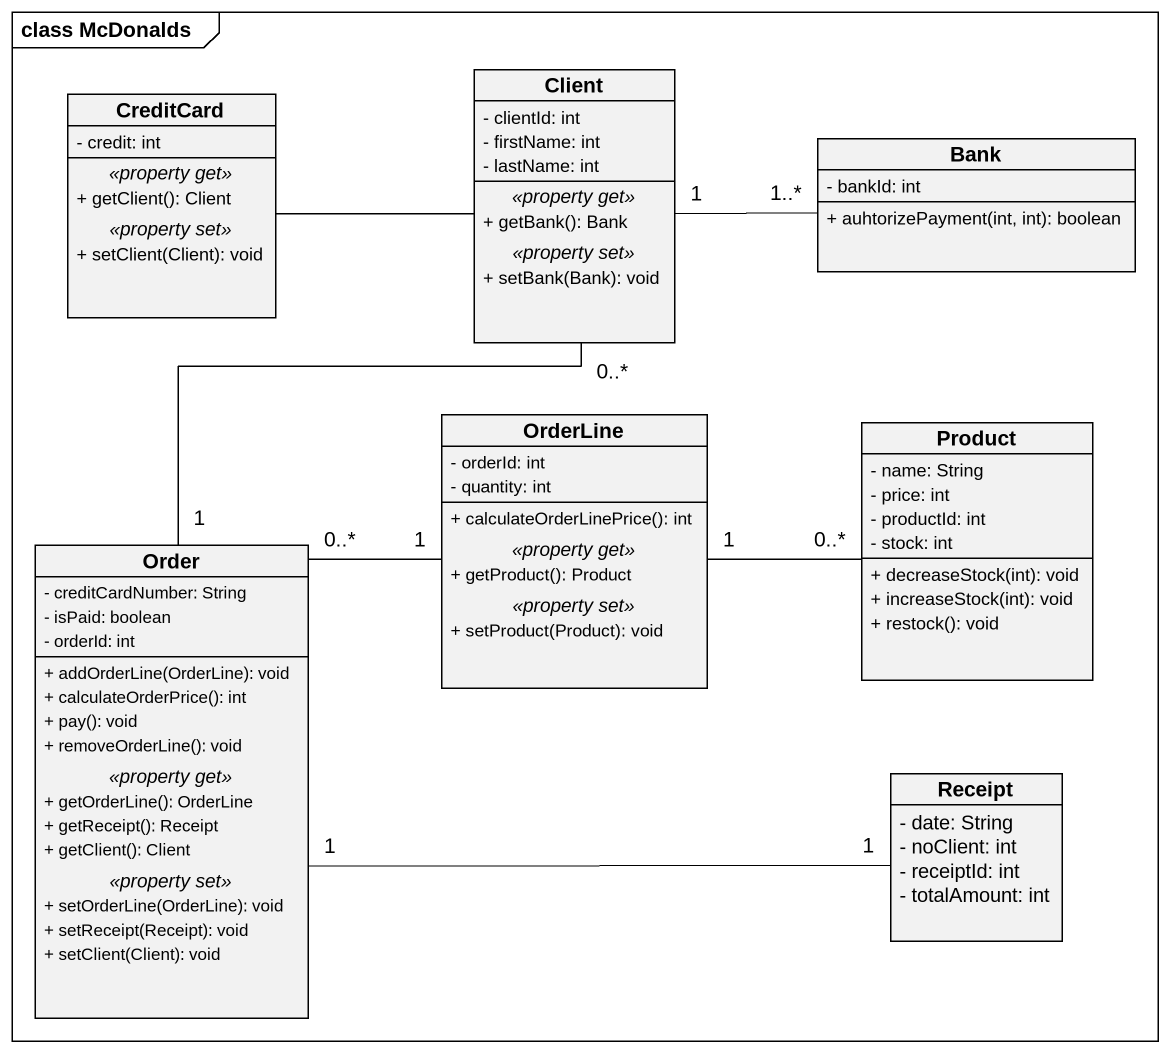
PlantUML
@startuml
mainframe class McDonalds
hide circle
hide empty members
skinparam classAttributeIconSize 0
class CreditCard {
  - credit: int
  .. <<property get>> ..
  + getClient(): Client
  .. <<property set>> ..
  + setClient(Client): void
}
class Client {
  - clientId: int
  - firstName: int
  - lastName: int
  .. <<property get>> ..
  + getBank(): Bank
  .. <<property set>> ..
  + setBank(Bank): void
}
class Bank {
  - bankId: int
  + auhtorizePayment(int, int): boolean
}
class OrderLine {
  - orderId: int
  - quantity: int
  --
  + calculateOrderLinePrice(): int
  .. <<property get>> ..
  + getProduct(): Product
  .. <<property set>> ..
  + setProduct(Product): void
}
class Product {
  - name: String
  - price: int
  - productId: int
  - stock: int
  + decreaseStock(int): void
  + increaseStock(int): void
  + restock(): void
}
class Order {
  - creditCardNumber: String
  - isPaid: boolean
  - orderId: int
  --
  + addOrderLine(OrderLine): void
  + calculateOrderPrice(): int
  + pay(): void
  + removeOrderLine(): void
  .. <<property get>> ..
  + getOrderLine(): OrderLine
  + getReceipt(): Receipt
  + getClient(): Client
  .. <<property set>> ..
  + setOrderLine(OrderLine): void
  + setReceipt(Receipt): void
  + setClient(Client): void
}
class Receipt {
  - date: String
  - noClient: int
  - receiptId: int
  - totalAmount: int
}
CreditCard -right- Client
Client "1" -right- "1..*" Bank
OrderLine "1" -right- "0..*" Product
Order "1" -up- "0..*" Client
Order "0..*" -right- "1" OrderLine
Order "1" -right- "1" Receipt
@enduml
